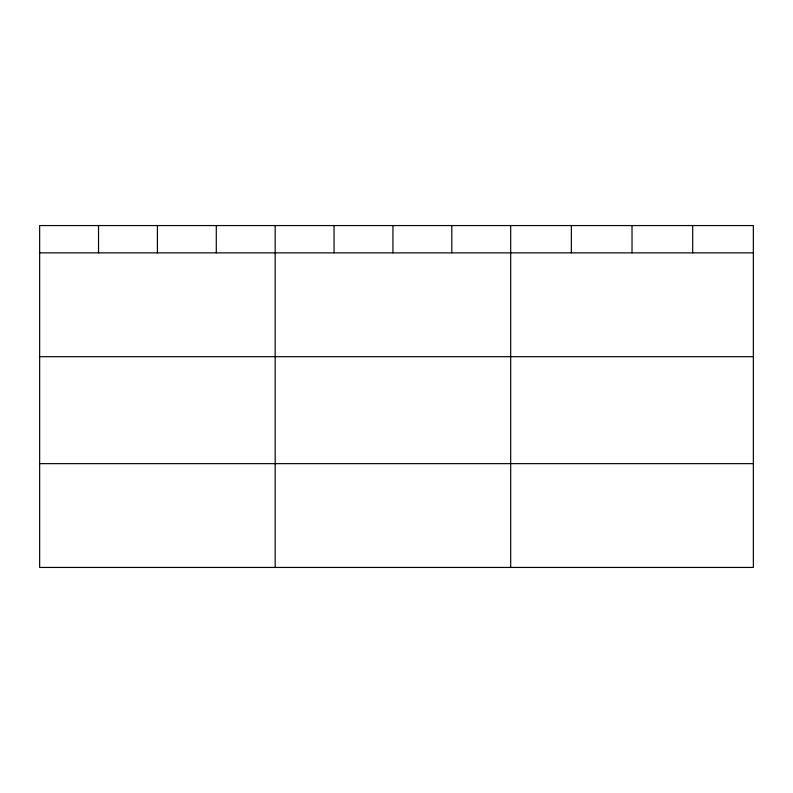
<?xml version="1.0" encoding="UTF-8"?>
<svg xmlns="http://www.w3.org/2000/svg" width="793" height="793" viewBox="0 0 793 793"><rect width="100%" height="100%" fill="white"/><g stroke="black" fill="none" stroke-linecap="round" stroke-linejoin="round"><path stroke-width="1.19" d="M753.35 252.868L753.35 567.441L39.65 567.441L39.65 225.559L753.35 225.559L753.35 252.868L39.65 252.868M39.65 356.681L753.35 356.681M39.65 463.637L753.35 463.637M692.685 225.559L692.685 252.868M632.021 225.559L632.021 252.868M571.356 225.559L571.356 252.868M510.692 225.559L510.692 567.441M451.812 225.559L451.812 252.868M392.931 225.559L392.931 252.868M334.051 225.559L334.051 252.868M275.171 225.559L275.171 567.441M216.291 225.559L216.291 252.868M157.411 225.559L157.411 252.868M98.53 225.559L98.53 252.868"/></g></svg>
